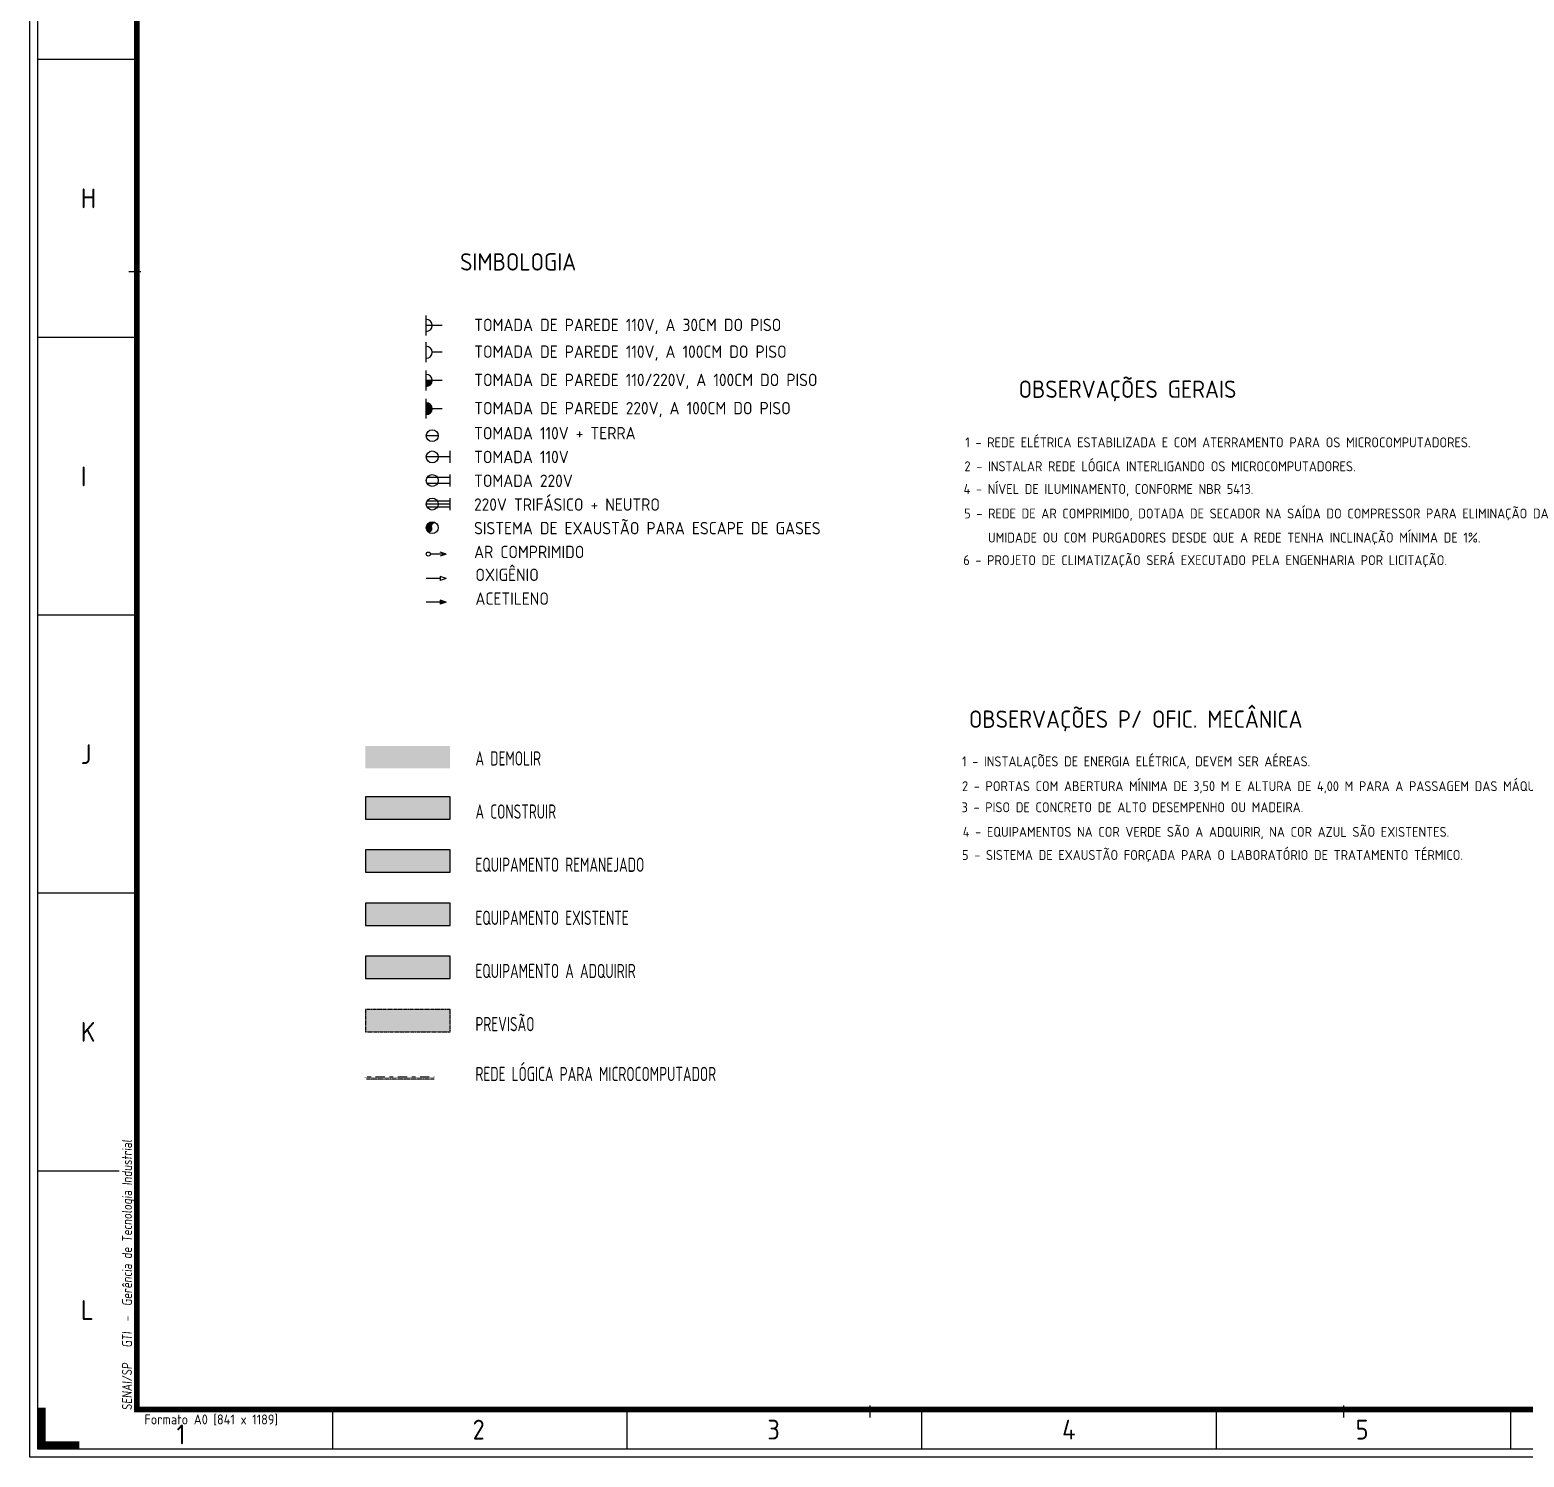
# Model space of a CAD drawing. Header units: millimetres. Extents: x 18768 to 1484868, y -11027 to 520152.
# Drawn here: x 877684 to 915379, y 100207 to 136195 of the extents above; entities that cross this region are included whole.
import ezdxf

# ---------------------------------------------------------------- set-up
doc = ezdxf.new("R2010")
doc.units = ezdxf.units.MM
for name, pattern in [('DASHDOT2', [0.5, 0.25, -0.125, 0, -0.125]), ('DIVIDE', [2.15, 1.5, -0.2, 0.05, -0.15, 0.05, -0.2]), ('HIDDEN2', [4.762499999999999, 3.175, -1.5875])]:
    doc.linetypes.add(name, pattern=pattern)
for name, color, linetype in [('025', 3, 'Continuous'), ('035', 2, 'Continuous'), ('050', 166, 'Continuous'), ('100', 176, 'Continuous'), ('L018-SIMBOLO1', 3, 'Continuous'), ('L018-SIMBOLO3', 3, 'Continuous'), ('L025-CONTORNO', 7, 'Continuous'), ('L025-IMPLANTAÇÃO', 1, 'Continuous'), ('L025-PREVISÃO', 254, 'HIDDEN2'), ('L025-TEXTO', 7, 'Continuous'), ('L035-ARRANJO-ADQUIRIR', 102, 'Continuous'), ('L035-ARRANJO-EXISTENTE', 180, 'Continuous'), ('L035-ARRANJO-REMANEJADO', 200, 'Continuous'), ('L035-TEXTO', 40, 'Continuous')]:
    doc.layers.add(name, color=color, linetype=linetype)
doc.layers.add('L035-DEMOLIÇÃO', color=40, linetype='Continuous', plot=False)
doc.styles.add('ISO-CP--18', font='isocp.shx', dxfattribs={"width": 0.75, "height": 180})
doc.styles.add('ISO-CP--25', font='isocp.shx', dxfattribs={"height": 250})
doc.styles.add('ISO-CP--35', font='isocp.shx', dxfattribs={"height": 350})
doc.styles.add('ISO-CP--50', font='isocp.shx', dxfattribs={"height": 500})

# ---------------------------------------------------------------- blocks, each defined once
blk = doc.blocks.new('A0')
at = {"layer": '025'}
for points in [[(119300, 84500), (119300, 0), (0, 0), (0, 84499.99999999999)], [(200, 84299.99999999999), (119100, 84300), (119100, 200), (200, 200)]]:
    blk.add_lwpolyline(points, close=True, dxfattribs=at)
at = {"layer": '050'}
for p, q in [((2700, 35241.99999999999), (200, 35241.99999999999)), ((2700, 28233.99999999999), (200, 28233.99999999999)), ((2700, 21225.99999999999), (200, 21225.99999999999)), ((2700, 14217.99999999998), (200, 14217.99999999998)), ((2252.897766891147, 7209.999999999983), (200, 7209.99999999998)), ((7630.999999999995, 1200), (7630.999999999995, 200)), ((15061.99999999999, 1200), (15061.99999999999, 200)), ((22493.00000000001, 1200), (22493.00000000001, 200)), ((29924, 1200), (29924, 200)), ((37354.99999999999, 1200), (37354.99999999999, 200))]:
    blk.add_line(p, q, dxfattribs=at)
at = {"layer": '100'}
for p, q in [((2500, 29900), (2800, 29900)), ((2700, 29950), (2700, 29850)), ((2700, 29935), (2700, 29865)), ((21150, 1200), (21250, 1200)), ((21165.00000000001, 1200), (21234.99999999999, 1200)), ((21200, 1000), (21200, 1300)), ((33100, 1200), (33200, 1200)), ((33115.00000000001, 1200), (33184.99999999999, 1200)), ((33150, 1000), (33150, 1300))]:
    blk.add_line(p, q, dxfattribs=at)
at = {"layer": '100', "const_width": 140}
blk.add_lwpolyline([(2700, 83299.99999999999), (118100, 83300), (118100, 1200), (2700, 1200)], close=True, dxfattribs=at)
at = {"layer": '100', "const_width": 200}
blk.add_lwpolyline([(1250, 299.9999999999955), (299.9999999999955, 299.9999999999955), (299.9999999999955, 1250)], dxfattribs=at)
at = {"layer": '025', "style": 'ISO-CP--25'}
blk.add_text('Formato A0 [841 x 1189]', height=250, dxfattribs=at).set_placement((2887.938803559041, 824.411527365578))
at = {"layer": '035', "style": 'ISO-CP--35', "oblique": 5, "width": 0.9}
blk.add_text('SENAI/SP   GTI  -  Gerência de Tecnologia Industrial', height=250, rotation=90, dxfattribs=at).set_placement((2574.235134419996, 1180.071598928998))
at = {"layer": '050', "style": 'ISO-CP--50'}
for s, p in [('H', (1283.410516553977, 31491.60427523762)), ('I', (1283.410516553977, 24480.82499909783)), ('J', (1283.410516553977, 17476.59330120918)), ('K', (1283.410516553977, 10472.36093438128)), ('L', (1287.083242478275, 3458.169708073183)), ('1', (3698.849723376588, 322.0417984152391)), ('2', (11167.16557667962, 443.1005390922337)), ('3', (18604.12613423298, 443.1005390922337)), ('4', (26041.08669178633, 443.1005390922337)), ('5', (33444.62529288751, 443.1005390922337))]:
    blk.add_text(s, height=500, dxfattribs=at).set_placement(p)

msp = doc.modelspace()

# ---------------------------------------------------------------- hatches: boundary and pattern name
at = {"layer": 'L018-SIMBOLO1'}
for points in [[(887835.0881684935, 127354.9608851802), (887685.0881684935, 127354.9608851802), (887685.0881684935, 127204.9608851802, 0.4142135623730666)], [(887685.0881684935, 126793.0643070044), (887685.0881684935, 126493.0643070044, 1)]]:
    msp.add_hatch(color=256, dxfattribs=at).paths.add_polyline_path(points)
at = {"layer": 'L018-SIMBOLO3'}
h = msp.add_hatch(color=180, dxfattribs=at)
edge = h.paths.add_edge_path()
edge.add_arc((887835.0881684935, 123643.051609321), 150, 45.00000000001572, 224.9999999999922)
edge.add_arc((887760.0881684935, 123611.9855921431), 81.17941502192944, 247.4999999999859, 382.5000000000141)
edge.add_arc((887910.0881684935, 123674.117626499), 81.17941502192713, 67.50000000002387, 202.499999999995, ccw=False)
at = {"layer": 'L025-IMPLANTAÇÃO'}
msp.add_hatch(color=256, dxfattribs=at).paths.add_polyline_path([(886148.6601048732, 116856.8281887256), (886148.6601048732, 116292.9339653458), (888285.0881684935, 116292.9339653458), (888285.0881684935, 116856.8281887256)])
at = {"layer": 'L025-PREVISÃO'}
msp.add_hatch(color=256, dxfattribs=at).paths.add_polyline_path([(886148.6601048732, 111497.3480004905), (886148.6601048732, 110933.4537771106), (888285.0881684935, 110933.4537771106), (888285.0881684936, 111497.3480004905)])
at = {"layer": 'L035-ARRANJO-ADQUIRIR'}
msp.add_hatch(color=256, dxfattribs=at).paths.add_polyline_path([(886148.6601048732, 112837.2180475493), (886148.6601048732, 112273.3238241694), (888285.0881684935, 112273.3238241694), (888285.0881684935, 112837.2180475493)])
at = {"layer": 'L035-ARRANJO-EXISTENTE'}
msp.add_hatch(color=256, dxfattribs=at).paths.add_polyline_path([(886148.6601048732, 114177.0880946081), (886148.6601048732, 113613.1938712282), (888285.0881684935, 113613.1938712282), (888285.0881684935, 114177.0880946081)])
at = {"layer": 'L035-ARRANJO-REMANEJADO'}
msp.add_hatch(color=256, dxfattribs=at).paths.add_polyline_path([(886148.6601048732, 115516.9581416669), (886148.6601048732, 114953.063918287), (888285.0881684935, 114953.063918287), (888285.0881684935, 115516.9581416669)])
at = {"layer": 'L035-DEMOLIÇÃO'}
msp.add_hatch(color=256, dxfattribs=at).paths.add_polyline_path([(886148.6601048732, 118135.2467092629), (886148.6601048732, 117571.352485883), (888285.0881684935, 117571.352485883), (888285.0881684935, 118135.2467092629)])

# ---------------------------------------------------------------- linework, layer by layer
at = {"layer": 'L018-SIMBOLO1'}
for p, q in [((887685.0881684935, 128491.5215404754), (887685.0881684935, 128991.5215404754)), ((888085.0881684935, 128741.5215404754), (887685.0881684935, 128741.5215404754)), ((887685.0881684935, 127816.8574633561), (887685.0881684935, 128316.8574633561)), ((888085.0881684935, 128066.8574633561), (887835.0881684935, 128066.8574633561)), ((887685.0881684935, 127104.9608851802), (887685.0881684935, 127604.9608851802)), ((888085.0881684935, 127354.9608851802), (887685.0881684935, 127354.9608851802)), ((887685.0881684935, 126393.0643070044), (887685.0881684935, 126893.0643070044)), ((888085.0881684935, 126643.0643070044), (887835.0881684935, 126643.0643070044)), ((887985.0881684935, 125961.8742323622), (887685.0881684935, 125961.8742323622)), ((888285.0881684935, 125277.5562968368), (888285.0881684935, 125577.5562968368)), ((888285.0881684935, 125427.5562968368), (887685.0881684935, 125427.5562968368)), ((888285.0881684935, 124907.7216912544), (887705.1843579258, 124907.7216912544)), ((888285.0881684935, 124682.7216912544), (888285.0881684935, 124982.7216912544)), ((888285.0881684935, 124757.7216912544), (887705.1843579258, 124757.7216912544)), ((888285.0881684935, 124237.8866502877), (887685.0881684935, 124237.8866502877)), ((888285.0881684935, 124312.8866502877), (887705.1843579259, 124312.8866502877)), ((888285.0881684935, 124162.8866502877), (887705.1843579259, 124162.8866502877)), ((888285.0881684935, 124087.8866502877), (888285.0881684935, 124387.8866502877))]:
    msp.add_line(p, q, dxfattribs=at)
at = {"layer": 'L018-SIMBOLO1', "color": 4, "linetype": 'DASHDOT2'}
msp.add_line((887884.9138435876, 109789.576996319, -79.4901077540483), (886128.703196261, 109789.576996319), dxfattribs=at)
at = {"layer": 'L018-SIMBOLO1', "color": 6, "linetype": 'DIVIDE'}
msp.add_line((887884.9138435876, 109739.5769963307, -79.55717623000245), (886178.703196261, 109739.5769963307, -3.478021559029372), dxfattribs=at)
at = {"layer": 'L018-SIMBOLO1'}
for centre in [(887835.0881684935, 125961.8742323622), (887835.0881684935, 125427.5562968368), (887835.0881684935, 124832.7216912544), (887835.0881684935, 124237.8866502877)]:
    msp.add_circle(centre, 150, dxfattribs=at)
for centre in [(887685.0881684935, 128741.5215404754), (887685.0881684935, 128066.8574633561), (887685.0881684935, 127354.9608851802), (887685.0881684935, 126643.0643070044)]:
    msp.add_arc(centre, 150, 270, 90, dxfattribs=at)
at = {"layer": 'L018-SIMBOLO3'}
for p, q in [((888185.0881684935, 122978.4753387672), (887785.0881684935, 122978.4753387672)), ((888185.0881684935, 122978.4753387672), (888035.0881684935, 123028.4753387672)), ((888185.0881684935, 122978.4753387672), (888035.0881684935, 122928.4753387672)), ((888035.0881684935, 122362.6946162916), (887685.0881684935, 122362.6946162916)), ((888185.0881684935, 122362.6946162916), (888035.0881684935, 122412.6946162916)), ((888035.0881684935, 122412.6946162916), (888035.0881684935, 122312.6946162916)), ((888185.0881684935, 122362.6946162916), (888035.0881684935, 122312.6946162916)), ((888035.0881684935, 121764.8360767621), (887685.0881684935, 121764.8360767621)), ((888035.0881684935, 121814.8360767621), (888035.0881684935, 121714.8360767621)), ((888185.0881684935, 121764.8360767621), (888035.0881684935, 121814.8360767621)), ((888185.0881684935, 121764.8360767621), (888035.0881684935, 121714.8360767621))]:
    msp.add_line(p, q, dxfattribs=at)
msp.add_lwpolyline([(888185.0881684935, 121764.8360767621, 0, 100, 0), (888035.0881684935, 121764.8360767621, 100, 100, 0)], format="xyseb", dxfattribs=at)
at = {"layer": 'L018-SIMBOLO3', "color": 180}
msp.add_circle((887835.0881684935, 123643.051609321), 150, dxfattribs=at)
at = {"layer": 'L018-SIMBOLO3'}
msp.add_circle((887735.0881684935, 122978.4753387672), 50, dxfattribs=at)
at = {"layer": 'L025-IMPLANTAÇÃO'}
msp.add_lwpolyline([(886148.6601048732, 116292.9339653458), (888285.0881684935, 116292.9339653458), (888285.0881684935, 116856.8281887256), (886148.6601048732, 116856.8281887256)], close=True, dxfattribs=at)
at = {"layer": 'L025-PREVISÃO'}
msp.add_lwpolyline([(886148.6601048732, 110933.4537771106), (888285.0881684935, 110933.4537771106), (888285.0881684935, 111497.3480004905), (886148.6601048732, 111497.3480004905)], close=True, dxfattribs=at)
at = {"layer": 'L035-ARRANJO-ADQUIRIR'}
msp.add_lwpolyline([(886148.6601048732, 112273.3238241694), (888285.0881684935, 112273.3238241694), (888285.0881684935, 112837.2180475493), (886148.6601048732, 112837.2180475493)], close=True, dxfattribs=at)
at = {"layer": 'L035-ARRANJO-EXISTENTE'}
msp.add_lwpolyline([(886148.6601048732, 113613.1938712282), (888285.0881684935, 113613.1938712282), (888285.0881684935, 114177.0880946081), (886148.6601048732, 114177.0880946081)], close=True, dxfattribs=at)
at = {"layer": 'L035-ARRANJO-REMANEJADO'}
msp.add_lwpolyline([(886148.6601048732, 114953.063918287), (888285.0881684935, 114953.063918287), (888285.0881684935, 115516.9581416669), (886148.6601048732, 115516.9581416669)], close=True, dxfattribs=at)

# ---------------------------------------------------------------- block references
at = {"layer": 'L025-CONTORNO'}
msp.add_blockref('A0', (877684.4136436995, 100206.5216827719), dxfattribs=at)

# ---------------------------------------------------------------- texts
at = {"layer": 'L025-TEXTO', "style": 'ISO-CP--25'}
for s, height, p in [('TOMADA DE PAREDE 110V, A 30CM DO PISO', 312.5, (888894.5634366513, 128599.0346905663)), ('TOMADA DE PAREDE 110V, A 100CM DO PISO', 312.5, (888894.5634366513, 127924.3706134469)), ('TOMADA DE PAREDE 110/220V, A 100CM DO PISO', 312.5, (888894.5634366513, 127212.4740352711)), ('TOMADA DE PAREDE 220V, A 100CM DO PISO', 312.5, (888894.5634366513, 126500.5774570953)), ('TOMADA 110V + TERRA', 312.5, (888890.4099203564, 125869.4652333233)), ('1 - REDE ELÉTRICA ESTABILIZADA E COM ATERRAMENTO PARA OS MICROCOMPUTADORES.', 250, (901282.9878922416, 125668.9121109819)), ('TOMADA 110V', 312.5, (888890.4099203564, 125269.4652333233)), ('2 - INSTALAR REDE LÓGICA INTERLIGANDO OS MICROCOMPUTADORES.', 250, (901261.1434566675, 125064.9798858037)), ('TOMADA 220V', 312.5, (888890.4099203564, 124669.4652333233)), ('4 - NÍVEL DE ILUMINAMENTO, CONFORME NBR 5413.', 250, (901240.1102710561, 124493.2397400078)), ('220V TRIFÁSICO + NEUTRO', 312.5, (888890.4099203564, 124069.4652333233)), ('5 - REDE DE AR COMPRIMIDO, DOTADA DE SECADOR NA SAÍDA DO COMPRESSOR PARA ELIMINAÇÃO DA', 250, (901255.5667943168, 123875.3466607975)), ('SISTEMA DE EXAUSTÃO PARA ESCAPE DE GASES', 312.5, (888890.4099203564, 123474.6301923567)), ('UMIDADE OU COM PURGADORES DESDE QUE A REDE TENHA INCLINAÇÃO MÍNIMA DE 1%.', 250, (901855.2788147401, 123267.2614633619)), ('AR COMPRIMIDO', 312.5, (888890.4099203564, 122874.6301923567)), ('6 - PROJETO DE CLIMATIZAÇÃO SERÁ EXECUTADO PELA ENGENHARIA POR LICITAÇÃO.', 250, (901231.995761664, 122697.7176095624)), ('OXIGÊNIO', 312.5, (888924.0764133713, 122297.6460806319)), ('ACETILENO', 312.5, (888924.0764133713, 121697.6460806319)), ('1 - INSTALAÇÕES DE ENERGIA ELÉTRICA, DEVEM SER AÉREAS.', 250, (901200.2981653489, 117624.6206024046)), ('2 - PORTAS COM ABERTURA MÍNIMA DE 3,50 M E ALTURA DE 4,00 M PARA A PASSAGEM DAS MÁQUINAS.', 250, (901200.2981653489, 116999.9070374922)), ('3 - PISO DE CONCRETO DE ALTO DESEMPENHO OU MADEIRA.', 250, (901187.8028234467, 116467.7633117671)), ('4 - EQUIPAMENTOS NA COR VERDE SÃO A ADQUIRIR, NA COR AZUL SÃO EXISTENTES.', 250, (901219.1505152759, 115847.1627698999)), ('5 - SISTEMA DE EXAUSTÃO FORÇADA PARA O LABORATÓRIO DE TRATAMENTO TÉRMICO.', 250, (901199.9296291149, 115264.2241150601))]:
    msp.add_text(s, height=height, dxfattribs=at).set_placement(p)
at = {"layer": 'L025-TEXTO', "style": 'ISO-CP--18', "width": 0.75}
for s, p in [('A DEMOLIR', (888924.9688044355, 117644.1923309303)), ('A CONSTRUIR', (888924.9688044355, 116304.3222838715)), ('EQUIPAMENTO REMANEJADO', (888924.9688044355, 114964.4522368127)), ('EQUIPAMENTO EXISTENTE', (888924.9688044355, 113624.5821897539)), ('EQUIPAMENTO A ADQUIRIR', (888924.9688044355, 112284.7121426951)), ('PREVISÃO', (888924.9688044355, 110944.8420956363)), ('REDE LÓGICA PARA MICROCOMPUTADOR', (888924.9688044355, 109687.305818839))]:
    msp.add_text(s, height=360, dxfattribs=at).set_placement(p)
at = {"layer": 'L035-TEXTO', "style": 'ISO-CP--35'}
for s, p in [('SIMBOLOGIA', (888538.0448975206, 130126.3167852051)), ('OBSERVAÇÕES GERAIS', (902628.0490313811, 126915.7789873542)), ('OBSERVAÇÕES P/ OFIC. MECÂNICA', (901375.0489663879, 118595.4426458184))]:
    msp.add_text(s, height=437.5, dxfattribs=at).set_placement(p)

doc.saveas('drawing.dxf')
